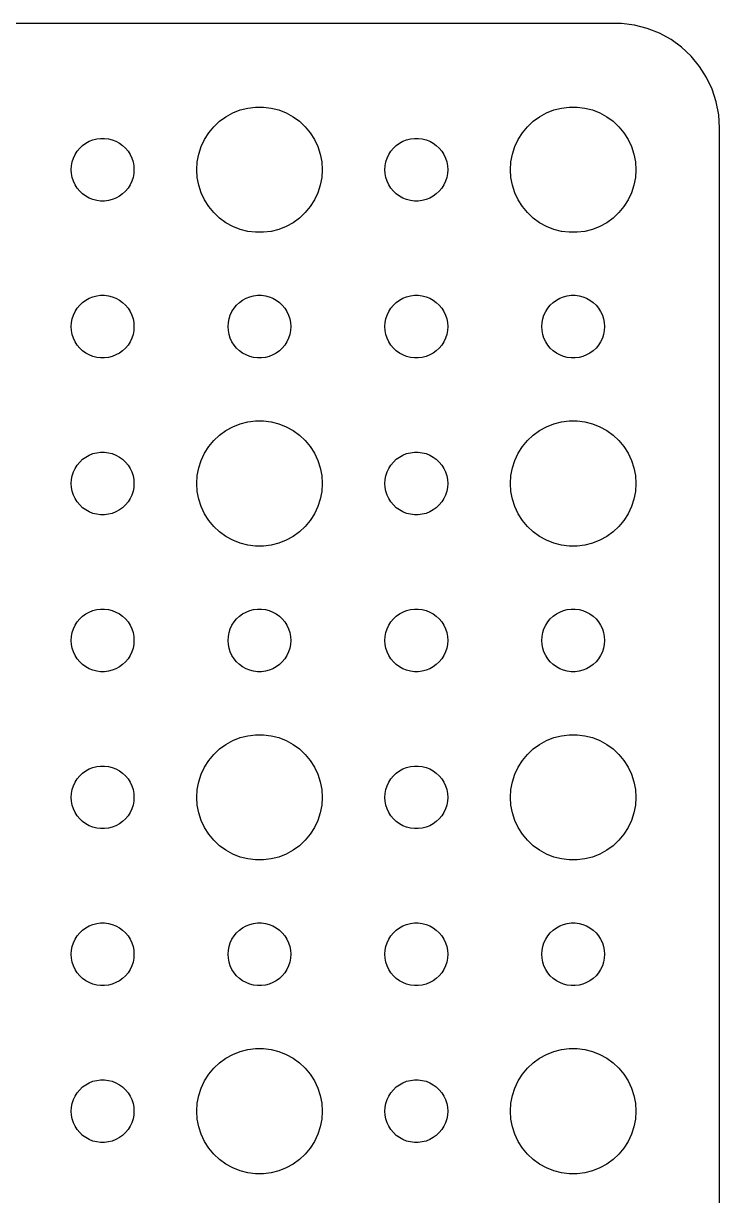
# Model space of a CAD drawing. Header units: metres. Extents: x -134 to 134, y 290 to 736.
# Drawn here: x 101.2 to 134.5, y 680 to 736 of the extents above; entities that cross this region are included whole.
import ezdxf

# ---------------------------------------------------------------- set-up
doc = ezdxf.new("R2010")
doc.units = ezdxf.units.M

msp = doc.modelspace()

# ---------------------------------------------------------------- linework, layer by layer
for p, q in [((129.814, 735.99), (-129.814, 735.99)), ((130.437, 735.911), (129.814, 735.99)), ((131.045, 735.755), (130.437, 735.911)), ((131.629, 735.524), (131.045, 735.755)), ((132.179, 735.222), (131.629, 735.524)), ((132.687, 734.853), (132.179, 735.222)), ((133.145, 734.423), (132.687, 734.853)), ((133.545, 733.939), (133.145, 734.423)), ((133.882, 733.409), (133.545, 733.939)), ((134.149, 732.841), (133.882, 733.409)), ((134.343, 732.243), (134.149, 732.841)), ((134.461, 731.627), (134.343, 732.243)), ((110.893, 731.533), (111.223, 731.714)), ((111.223, 731.714), (111.573, 731.853)), ((111.573, 731.853), (111.938, 731.947)), ((111.938, 731.947), (112.312, 731.994)), ((112.312, 731.994), (112.688, 731.994)), ((112.688, 731.994), (113.062, 731.947)), ((113.062, 731.947), (113.427, 731.853)), ((113.427, 731.853), (113.777, 731.714)), ((113.777, 731.714), (114.107, 731.533)), ((125.893, 731.533), (126.223, 731.714)), ((126.223, 731.714), (126.573, 731.853)), ((126.573, 731.853), (126.938, 731.947)), ((126.938, 731.947), (127.312, 731.994)), ((127.312, 731.994), (127.688, 731.994)), ((127.688, 731.994), (128.062, 731.947)), ((128.062, 731.947), (128.427, 731.853)), ((128.427, 731.853), (128.777, 731.714)), ((128.777, 731.714), (129.107, 731.533)), ((110.313, 731.054), (110.588, 731.312)), ((110.588, 731.312), (110.893, 731.533)), ((114.107, 731.533), (114.412, 731.312)), ((114.412, 731.312), (114.687, 731.054)), ((125.313, 731.054), (125.588, 731.312)), ((125.588, 731.312), (125.893, 731.533)), ((129.107, 731.533), (129.412, 731.312)), ((129.412, 731.312), (129.687, 731.054)), ((134.5, 731), (134.461, 731.627)), ((109.871, 730.445), (110.073, 730.763)), ((110.073, 730.763), (110.313, 731.054)), ((114.687, 731.054), (114.927, 730.763)), ((114.927, 730.763), (115.129, 730.445)), ((124.871, 730.445), (125.073, 730.763)), ((125.073, 730.763), (125.313, 731.054)), ((129.687, 731.054), (129.927, 730.763)), ((129.927, 730.763), (130.129, 730.445)), ((134.5, 637), (134.5, 731)), ((103.786, 729.882), (103.907, 730.027)), ((103.907, 730.027), (104.044, 730.156)), ((104.044, 730.156), (104.196, 730.266)), ((104.196, 730.266), (104.361, 730.357)), ((104.361, 730.357), (104.536, 730.427)), ((104.536, 730.427), (104.719, 730.473)), ((104.719, 730.473), (104.906, 730.497)), ((104.906, 730.497), (105.094, 730.497)), ((105.094, 730.497), (105.281, 730.473)), ((105.281, 730.473), (105.464, 730.427)), ((105.464, 730.427), (105.639, 730.357)), ((105.639, 730.357), (105.804, 730.266)), ((105.804, 730.266), (105.956, 730.156)), ((105.956, 730.156), (106.093, 730.027)), ((106.093, 730.027), (106.214, 729.882)), ((109.594, 729.746), (109.711, 730.104)), ((109.711, 730.104), (109.871, 730.445)), ((115.129, 730.445), (115.289, 730.104)), ((115.289, 730.104), (115.406, 729.746)), ((118.786, 729.882), (118.907, 730.027)), ((118.907, 730.027), (119.044, 730.156)), ((119.044, 730.156), (119.196, 730.266)), ((119.196, 730.266), (119.361, 730.357)), ((119.361, 730.357), (119.536, 730.427)), ((119.536, 730.427), (119.719, 730.473)), ((119.719, 730.473), (119.906, 730.497)), ((119.906, 730.497), (120.094, 730.497)), ((120.094, 730.497), (120.281, 730.473)), ((120.281, 730.473), (120.464, 730.427)), ((120.464, 730.427), (120.639, 730.357)), ((120.639, 730.357), (120.804, 730.266)), ((120.804, 730.266), (120.956, 730.156)), ((120.956, 730.156), (121.093, 730.027)), ((121.093, 730.027), (121.214, 729.882)), ((124.594, 729.746), (124.711, 730.104)), ((124.711, 730.104), (124.871, 730.445)), ((130.129, 730.445), (130.289, 730.104)), ((130.289, 730.104), (130.406, 729.746)), ((103.547, 729.373), (103.605, 729.552)), ((103.605, 729.552), (103.686, 729.723)), ((103.686, 729.723), (103.786, 729.882)), ((106.214, 729.882), (106.314, 729.723)), ((106.314, 729.723), (106.395, 729.552)), ((106.395, 729.552), (106.453, 729.373)), ((109.524, 729.376), (109.594, 729.746)), ((115.406, 729.746), (115.476, 729.376)), ((118.547, 729.373), (118.605, 729.552)), ((118.605, 729.552), (118.686, 729.723)), ((118.686, 729.723), (118.786, 729.882)), ((121.214, 729.882), (121.314, 729.723)), ((121.314, 729.723), (121.395, 729.552)), ((121.395, 729.552), (121.453, 729.373)), ((124.524, 729.376), (124.594, 729.746)), ((130.406, 729.746), (130.476, 729.376)), ((103.5, 729), (103.512, 729.188)), ((103.512, 728.812), (103.5, 729)), ((103.512, 729.188), (103.547, 729.373)), ((106.453, 729.373), (106.488, 729.188)), ((106.488, 729.188), (106.5, 729)), ((106.5, 729), (106.488, 728.812)), ((109.5, 729), (109.524, 729.376)), ((109.524, 728.624), (109.5, 729)), ((115.476, 729.376), (115.5, 729)), ((115.5, 729), (115.476, 728.624)), ((118.5, 729), (118.512, 729.188)), ((118.512, 728.812), (118.5, 729)), ((118.512, 729.188), (118.547, 729.373)), ((121.453, 729.373), (121.488, 729.188)), ((121.488, 729.188), (121.5, 729)), ((121.5, 729), (121.488, 728.812)), ((124.5, 729), (124.524, 729.376)), ((124.524, 728.624), (124.5, 729)), ((130.476, 729.376), (130.5, 729)), ((130.5, 729), (130.476, 728.624)), ((103.547, 728.627), (103.512, 728.812)), ((103.605, 728.448), (103.547, 728.627)), ((103.686, 728.277), (103.605, 728.448)), ((106.395, 728.448), (106.314, 728.277)), ((106.453, 728.627), (106.395, 728.448)), ((106.488, 728.812), (106.453, 728.627)), ((109.594, 728.254), (109.524, 728.624)), ((115.476, 728.624), (115.406, 728.254)), ((118.547, 728.627), (118.512, 728.812)), ((118.605, 728.448), (118.547, 728.627)), ((118.686, 728.277), (118.605, 728.448)), ((121.395, 728.448), (121.314, 728.277)), ((121.453, 728.627), (121.395, 728.448)), ((121.488, 728.812), (121.453, 728.627)), ((124.594, 728.254), (124.524, 728.624)), ((130.476, 728.624), (130.406, 728.254)), ((103.786, 728.118), (103.686, 728.277)), ((103.907, 727.973), (103.786, 728.118)), ((104.044, 727.844), (103.907, 727.973)), ((104.196, 727.734), (104.044, 727.844)), ((105.956, 727.844), (105.804, 727.734)), ((106.093, 727.973), (105.956, 727.844)), ((106.214, 728.118), (106.093, 727.973)), ((106.314, 728.277), (106.214, 728.118)), ((109.711, 727.896), (109.594, 728.254)), ((109.871, 727.555), (109.711, 727.896)), ((115.289, 727.896), (115.129, 727.555)), ((115.406, 728.254), (115.289, 727.896)), ((118.786, 728.118), (118.686, 728.277)), ((118.907, 727.973), (118.786, 728.118)), ((119.044, 727.844), (118.907, 727.973)), ((119.196, 727.734), (119.044, 727.844)), ((120.956, 727.844), (120.804, 727.734)), ((121.093, 727.973), (120.956, 727.844)), ((121.214, 728.118), (121.093, 727.973)), ((121.314, 728.277), (121.214, 728.118)), ((124.711, 727.896), (124.594, 728.254)), ((124.871, 727.555), (124.711, 727.896)), ((130.289, 727.896), (130.129, 727.555)), ((130.406, 728.254), (130.289, 727.896)), ((104.361, 727.643), (104.196, 727.734)), ((104.536, 727.573), (104.361, 727.643)), ((104.719, 727.527), (104.536, 727.573)), ((104.906, 727.503), (104.719, 727.527)), ((105.094, 727.503), (104.906, 727.503)), ((105.281, 727.527), (105.094, 727.503)), ((105.464, 727.573), (105.281, 727.527)), ((105.639, 727.643), (105.464, 727.573)), ((105.804, 727.734), (105.639, 727.643)), ((110.073, 727.237), (109.871, 727.555)), ((110.313, 726.946), (110.073, 727.237)), ((114.927, 727.237), (114.687, 726.946)), ((115.129, 727.555), (114.927, 727.237)), ((119.361, 727.643), (119.196, 727.734)), ((119.536, 727.573), (119.361, 727.643)), ((119.719, 727.527), (119.536, 727.573)), ((119.906, 727.503), (119.719, 727.527)), ((120.094, 727.503), (119.906, 727.503)), ((120.281, 727.527), (120.094, 727.503)), ((120.464, 727.573), (120.281, 727.527)), ((120.639, 727.643), (120.464, 727.573)), ((120.804, 727.734), (120.639, 727.643)), ((125.073, 727.237), (124.871, 727.555)), ((125.313, 726.946), (125.073, 727.237)), ((129.927, 727.237), (129.687, 726.946)), ((130.129, 727.555), (129.927, 727.237)), ((110.588, 726.688), (110.313, 726.946)), ((110.893, 726.467), (110.588, 726.688)), ((114.412, 726.688), (114.107, 726.467)), ((114.687, 726.946), (114.412, 726.688)), ((125.588, 726.688), (125.313, 726.946)), ((125.893, 726.467), (125.588, 726.688)), ((129.412, 726.688), (129.107, 726.467)), ((129.687, 726.946), (129.412, 726.688)), ((111.223, 726.286), (110.893, 726.467)), ((111.573, 726.147), (111.223, 726.286)), ((111.938, 726.053), (111.573, 726.147)), ((113.427, 726.147), (113.062, 726.053)), ((113.777, 726.286), (113.427, 726.147)), ((114.107, 726.467), (113.777, 726.286)), ((126.223, 726.286), (125.893, 726.467)), ((126.573, 726.147), (126.223, 726.286)), ((126.938, 726.053), (126.573, 726.147)), ((128.427, 726.147), (128.062, 726.053)), ((128.777, 726.286), (128.427, 726.147)), ((129.107, 726.467), (128.777, 726.286)), ((112.312, 726.006), (111.938, 726.053)), ((112.688, 726.006), (112.312, 726.006)), ((113.062, 726.053), (112.688, 726.006)), ((127.312, 726.006), (126.938, 726.053)), ((127.688, 726.006), (127.312, 726.006)), ((128.062, 726.053), (127.688, 726.006)), ((104.044, 722.656), (104.196, 722.766)), ((104.196, 722.766), (104.361, 722.857)), ((104.361, 722.857), (104.536, 722.927)), ((104.536, 722.927), (104.719, 722.973)), ((104.719, 722.973), (104.906, 722.997)), ((104.906, 722.997), (105.094, 722.997)), ((105.094, 722.997), (105.281, 722.973)), ((105.281, 722.973), (105.464, 722.927)), ((105.464, 722.927), (105.639, 722.857)), ((105.639, 722.857), (105.804, 722.766)), ((105.804, 722.766), (105.956, 722.656)), ((111.544, 722.656), (111.696, 722.766)), ((111.696, 722.766), (111.861, 722.857)), ((111.861, 722.857), (112.036, 722.927)), ((112.036, 722.927), (112.219, 722.973)), ((112.219, 722.973), (112.406, 722.997)), ((112.406, 722.997), (112.594, 722.997)), ((112.594, 722.997), (112.781, 722.973)), ((112.781, 722.973), (112.964, 722.927)), ((112.964, 722.927), (113.139, 722.857)), ((113.139, 722.857), (113.304, 722.766)), ((113.304, 722.766), (113.456, 722.656)), ((119.044, 722.656), (119.196, 722.766)), ((119.196, 722.766), (119.361, 722.857)), ((119.361, 722.857), (119.536, 722.927)), ((119.536, 722.927), (119.719, 722.973)), ((119.719, 722.973), (119.906, 722.997)), ((119.906, 722.997), (120.094, 722.997)), ((120.094, 722.997), (120.281, 722.973)), ((120.281, 722.973), (120.464, 722.927)), ((120.464, 722.927), (120.639, 722.857)), ((120.639, 722.857), (120.804, 722.766)), ((120.804, 722.766), (120.956, 722.656)), ((126.544, 722.656), (126.696, 722.766)), ((126.696, 722.766), (126.861, 722.857)), ((126.861, 722.857), (127.036, 722.927)), ((127.036, 722.927), (127.219, 722.973)), ((127.219, 722.973), (127.406, 722.997)), ((127.406, 722.997), (127.594, 722.997)), ((127.594, 722.997), (127.781, 722.973)), ((127.781, 722.973), (127.964, 722.927)), ((127.964, 722.927), (128.139, 722.857)), ((128.139, 722.857), (128.304, 722.766)), ((128.304, 722.766), (128.456, 722.656)), ((103.605, 722.052), (103.686, 722.223)), ((103.686, 722.223), (103.786, 722.382)), ((103.786, 722.382), (103.907, 722.527)), ((103.907, 722.527), (104.044, 722.656)), ((105.956, 722.656), (106.093, 722.527)), ((106.093, 722.527), (106.214, 722.382)), ((106.214, 722.382), (106.314, 722.223)), ((106.314, 722.223), (106.395, 722.052)), ((111.105, 722.052), (111.186, 722.223)), ((111.186, 722.223), (111.286, 722.382)), ((111.286, 722.382), (111.407, 722.527)), ((111.407, 722.527), (111.544, 722.656)), ((113.456, 722.656), (113.593, 722.527)), ((113.593, 722.527), (113.714, 722.382)), ((113.714, 722.382), (113.814, 722.223)), ((113.814, 722.223), (113.895, 722.052)), ((118.605, 722.052), (118.686, 722.223)), ((118.686, 722.223), (118.786, 722.382)), ((118.786, 722.382), (118.907, 722.527)), ((118.907, 722.527), (119.044, 722.656)), ((120.956, 722.656), (121.093, 722.527)), ((121.093, 722.527), (121.214, 722.382)), ((121.214, 722.382), (121.314, 722.223)), ((121.314, 722.223), (121.395, 722.052)), ((126.105, 722.052), (126.186, 722.223)), ((126.186, 722.223), (126.286, 722.382)), ((126.286, 722.382), (126.407, 722.527)), ((126.407, 722.527), (126.544, 722.656)), ((128.456, 722.656), (128.593, 722.527)), ((128.593, 722.527), (128.714, 722.382)), ((128.714, 722.382), (128.814, 722.223)), ((128.814, 722.223), (128.895, 722.052)), ((103.5, 721.5), (103.512, 721.688)), ((103.512, 721.688), (103.547, 721.873)), ((103.547, 721.873), (103.605, 722.052)), ((106.395, 722.052), (106.453, 721.873)), ((106.453, 721.873), (106.488, 721.688)), ((106.488, 721.688), (106.5, 721.5)), ((111, 721.5), (111.012, 721.688)), ((111.012, 721.688), (111.047, 721.873)), ((111.047, 721.873), (111.105, 722.052)), ((113.895, 722.052), (113.953, 721.873)), ((113.953, 721.873), (113.988, 721.688)), ((113.988, 721.688), (114, 721.5)), ((118.5, 721.5), (118.512, 721.688)), ((118.512, 721.688), (118.547, 721.873)), ((118.547, 721.873), (118.605, 722.052)), ((121.395, 722.052), (121.453, 721.873)), ((121.453, 721.873), (121.488, 721.688)), ((121.488, 721.688), (121.5, 721.5)), ((126, 721.5), (126.012, 721.688)), ((126.012, 721.688), (126.047, 721.873)), ((126.047, 721.873), (126.105, 722.052)), ((128.895, 722.052), (128.953, 721.873)), ((128.953, 721.873), (128.988, 721.688)), ((128.988, 721.688), (129, 721.5)), ((103.512, 721.312), (103.5, 721.5)), ((103.547, 721.127), (103.512, 721.312)), ((103.605, 720.948), (103.547, 721.127)), ((106.453, 721.127), (106.395, 720.948)), ((106.488, 721.312), (106.453, 721.127)), ((106.5, 721.5), (106.488, 721.312)), ((111.012, 721.312), (111, 721.5)), ((111.047, 721.127), (111.012, 721.312)), ((111.105, 720.948), (111.047, 721.127)), ((113.953, 721.127), (113.895, 720.948)), ((113.988, 721.312), (113.953, 721.127)), ((114, 721.5), (113.988, 721.312)), ((118.512, 721.312), (118.5, 721.5)), ((118.547, 721.127), (118.512, 721.312)), ((118.605, 720.948), (118.547, 721.127)), ((121.453, 721.127), (121.395, 720.948)), ((121.488, 721.312), (121.453, 721.127)), ((121.5, 721.5), (121.488, 721.312)), ((126.012, 721.312), (126, 721.5)), ((126.047, 721.127), (126.012, 721.312)), ((126.105, 720.948), (126.047, 721.127)), ((128.953, 721.127), (128.895, 720.948)), ((128.988, 721.312), (128.953, 721.127)), ((129, 721.5), (128.988, 721.312)), ((103.686, 720.777), (103.605, 720.948)), ((103.786, 720.618), (103.686, 720.777)), ((103.907, 720.473), (103.786, 720.618)), ((104.044, 720.344), (103.907, 720.473)), ((106.093, 720.473), (105.956, 720.344)), ((106.214, 720.618), (106.093, 720.473)), ((106.314, 720.777), (106.214, 720.618)), ((106.395, 720.948), (106.314, 720.777)), ((111.186, 720.777), (111.105, 720.948)), ((111.286, 720.618), (111.186, 720.777)), ((111.407, 720.473), (111.286, 720.618)), ((111.544, 720.344), (111.407, 720.473)), ((113.593, 720.473), (113.456, 720.344)), ((113.714, 720.618), (113.593, 720.473)), ((113.814, 720.777), (113.714, 720.618)), ((113.895, 720.948), (113.814, 720.777)), ((118.686, 720.777), (118.605, 720.948)), ((118.786, 720.618), (118.686, 720.777)), ((118.907, 720.473), (118.786, 720.618)), ((119.044, 720.344), (118.907, 720.473)), ((121.093, 720.473), (120.956, 720.344)), ((121.214, 720.618), (121.093, 720.473)), ((121.314, 720.777), (121.214, 720.618)), ((121.395, 720.948), (121.314, 720.777)), ((126.186, 720.777), (126.105, 720.948)), ((126.286, 720.618), (126.186, 720.777)), ((126.407, 720.473), (126.286, 720.618)), ((126.544, 720.344), (126.407, 720.473)), ((128.593, 720.473), (128.456, 720.344)), ((128.714, 720.618), (128.593, 720.473)), ((128.814, 720.777), (128.714, 720.618)), ((128.895, 720.948), (128.814, 720.777)), ((104.196, 720.234), (104.044, 720.344)), ((104.361, 720.143), (104.196, 720.234)), ((104.536, 720.073), (104.361, 720.143)), ((104.719, 720.027), (104.536, 720.073)), ((104.906, 720.003), (104.719, 720.027)), ((105.094, 720.003), (104.906, 720.003)), ((105.281, 720.027), (105.094, 720.003)), ((105.464, 720.073), (105.281, 720.027)), ((105.639, 720.143), (105.464, 720.073)), ((105.804, 720.234), (105.639, 720.143)), ((105.956, 720.344), (105.804, 720.234)), ((111.696, 720.234), (111.544, 720.344)), ((111.861, 720.143), (111.696, 720.234)), ((112.036, 720.073), (111.861, 720.143)), ((112.219, 720.027), (112.036, 720.073)), ((112.406, 720.003), (112.219, 720.027)), ((112.594, 720.003), (112.406, 720.003)), ((112.781, 720.027), (112.594, 720.003)), ((112.964, 720.073), (112.781, 720.027)), ((113.139, 720.143), (112.964, 720.073)), ((113.304, 720.234), (113.139, 720.143)), ((113.456, 720.344), (113.304, 720.234)), ((119.196, 720.234), (119.044, 720.344)), ((119.361, 720.143), (119.196, 720.234)), ((119.536, 720.073), (119.361, 720.143)), ((119.719, 720.027), (119.536, 720.073)), ((119.906, 720.003), (119.719, 720.027)), ((120.094, 720.003), (119.906, 720.003)), ((120.281, 720.027), (120.094, 720.003)), ((120.464, 720.073), (120.281, 720.027)), ((120.639, 720.143), (120.464, 720.073)), ((120.804, 720.234), (120.639, 720.143)), ((120.956, 720.344), (120.804, 720.234)), ((126.696, 720.234), (126.544, 720.344)), ((126.861, 720.143), (126.696, 720.234)), ((127.036, 720.073), (126.861, 720.143)), ((127.219, 720.027), (127.036, 720.073)), ((127.406, 720.003), (127.219, 720.027)), ((127.594, 720.003), (127.406, 720.003)), ((127.781, 720.027), (127.594, 720.003)), ((127.964, 720.073), (127.781, 720.027)), ((128.139, 720.143), (127.964, 720.073)), ((128.304, 720.234), (128.139, 720.143)), ((128.456, 720.344), (128.304, 720.234)), ((110.893, 716.533), (111.223, 716.714)), ((111.223, 716.714), (111.573, 716.853)), ((111.573, 716.853), (111.938, 716.947)), ((111.938, 716.947), (112.312, 716.994)), ((112.312, 716.994), (112.688, 716.994)), ((112.688, 716.994), (113.062, 716.947)), ((113.062, 716.947), (113.427, 716.853)), ((113.427, 716.853), (113.777, 716.714)), ((113.777, 716.714), (114.107, 716.533)), ((125.893, 716.533), (126.223, 716.714)), ((126.223, 716.714), (126.573, 716.853)), ((126.573, 716.853), (126.938, 716.947)), ((126.938, 716.947), (127.312, 716.994)), ((127.312, 716.994), (127.688, 716.994)), ((127.688, 716.994), (128.062, 716.947)), ((128.062, 716.947), (128.427, 716.853)), ((128.427, 716.853), (128.777, 716.714)), ((128.777, 716.714), (129.107, 716.533)), ((110.073, 715.763), (110.313, 716.054)), ((110.313, 716.054), (110.588, 716.312)), ((110.588, 716.312), (110.893, 716.533)), ((114.107, 716.533), (114.412, 716.312)), ((114.412, 716.312), (114.687, 716.054)), ((114.687, 716.054), (114.927, 715.763)), ((125.073, 715.763), (125.313, 716.054)), ((125.313, 716.054), (125.588, 716.312)), ((125.588, 716.312), (125.893, 716.533)), ((129.107, 716.533), (129.412, 716.312)), ((129.412, 716.312), (129.687, 716.054)), ((129.687, 716.054), (129.927, 715.763)), ((104.361, 715.357), (104.536, 715.427)), ((104.536, 715.427), (104.719, 715.473)), ((104.719, 715.473), (104.906, 715.497)), ((104.906, 715.497), (105.094, 715.497)), ((105.094, 715.497), (105.281, 715.473)), ((105.281, 715.473), (105.464, 715.427)), ((105.464, 715.427), (105.639, 715.357)), ((109.711, 715.104), (109.871, 715.445)), ((109.871, 715.445), (110.073, 715.763)), ((114.927, 715.763), (115.129, 715.445)), ((115.129, 715.445), (115.289, 715.104)), ((119.361, 715.357), (119.536, 715.427)), ((119.536, 715.427), (119.719, 715.473)), ((119.719, 715.473), (119.906, 715.497)), ((119.906, 715.497), (120.094, 715.497)), ((120.094, 715.497), (120.281, 715.473)), ((120.281, 715.473), (120.464, 715.427)), ((120.464, 715.427), (120.639, 715.357)), ((124.711, 715.104), (124.871, 715.445)), ((124.871, 715.445), (125.073, 715.763)), ((129.927, 715.763), (130.129, 715.445)), ((130.129, 715.445), (130.289, 715.104)), ((103.686, 714.723), (103.786, 714.882)), ((103.786, 714.882), (103.907, 715.027)), ((103.907, 715.027), (104.044, 715.156)), ((104.044, 715.156), (104.196, 715.266)), ((104.196, 715.266), (104.361, 715.357)), ((105.639, 715.357), (105.804, 715.266)), ((105.804, 715.266), (105.956, 715.156)), ((105.956, 715.156), (106.093, 715.027)), ((106.093, 715.027), (106.214, 714.882)), ((106.214, 714.882), (106.314, 714.723)), ((109.594, 714.746), (109.711, 715.104)), ((115.289, 715.104), (115.406, 714.746)), ((118.686, 714.723), (118.786, 714.882)), ((118.786, 714.882), (118.907, 715.027)), ((118.907, 715.027), (119.044, 715.156)), ((119.044, 715.156), (119.196, 715.266)), ((119.196, 715.266), (119.361, 715.357)), ((120.639, 715.357), (120.804, 715.266)), ((120.804, 715.266), (120.956, 715.156)), ((120.956, 715.156), (121.093, 715.027)), ((121.093, 715.027), (121.214, 714.882)), ((121.214, 714.882), (121.314, 714.723)), ((124.594, 714.746), (124.711, 715.104)), ((130.289, 715.104), (130.406, 714.746)), ((103.512, 714.188), (103.547, 714.373)), ((103.547, 714.373), (103.605, 714.552)), ((103.605, 714.552), (103.686, 714.723)), ((106.314, 714.723), (106.395, 714.552)), ((106.395, 714.552), (106.453, 714.373)), ((106.453, 714.373), (106.488, 714.188)), ((109.5, 714), (109.524, 714.376)), ((109.524, 714.376), (109.594, 714.746)), ((115.406, 714.746), (115.476, 714.376)), ((115.476, 714.376), (115.5, 714)), ((118.512, 714.188), (118.547, 714.373)), ((118.547, 714.373), (118.605, 714.552)), ((118.605, 714.552), (118.686, 714.723)), ((121.314, 714.723), (121.395, 714.552)), ((121.395, 714.552), (121.453, 714.373)), ((121.453, 714.373), (121.488, 714.188)), ((124.5, 714), (124.524, 714.376)), ((124.524, 714.376), (124.594, 714.746)), ((130.406, 714.746), (130.476, 714.376)), ((130.476, 714.376), (130.5, 714)), ((103.5, 714), (103.512, 714.188)), ((103.512, 713.812), (103.5, 714)), ((103.547, 713.627), (103.512, 713.812)), ((106.488, 713.812), (106.453, 713.627)), ((106.488, 714.188), (106.5, 714)), ((106.5, 714), (106.488, 713.812)), ((109.524, 713.624), (109.5, 714)), ((115.5, 714), (115.476, 713.624)), ((118.5, 714), (118.512, 714.188)), ((118.512, 713.812), (118.5, 714)), ((118.547, 713.627), (118.512, 713.812)), ((121.488, 713.812), (121.453, 713.627)), ((121.488, 714.188), (121.5, 714)), ((121.5, 714), (121.488, 713.812)), ((124.524, 713.624), (124.5, 714)), ((130.5, 714), (130.476, 713.624)), ((103.605, 713.448), (103.547, 713.627)), ((103.686, 713.277), (103.605, 713.448)), ((103.786, 713.118), (103.686, 713.277)), ((106.314, 713.277), (106.214, 713.118)), ((106.395, 713.448), (106.314, 713.277)), ((106.453, 713.627), (106.395, 713.448)), ((109.594, 713.254), (109.524, 713.624)), ((109.711, 712.896), (109.594, 713.254)), ((115.406, 713.254), (115.289, 712.896)), ((115.476, 713.624), (115.406, 713.254)), ((118.605, 713.448), (118.547, 713.627)), ((118.686, 713.277), (118.605, 713.448)), ((118.786, 713.118), (118.686, 713.277)), ((121.314, 713.277), (121.214, 713.118)), ((121.395, 713.448), (121.314, 713.277)), ((121.453, 713.627), (121.395, 713.448)), ((124.594, 713.254), (124.524, 713.624)), ((124.711, 712.896), (124.594, 713.254)), ((130.406, 713.254), (130.289, 712.896)), ((130.476, 713.624), (130.406, 713.254)), ((103.907, 712.973), (103.786, 713.118)), ((104.044, 712.844), (103.907, 712.973)), ((104.196, 712.734), (104.044, 712.844)), ((104.361, 712.643), (104.196, 712.734)), ((104.536, 712.573), (104.361, 712.643)), ((105.639, 712.643), (105.464, 712.573)), ((105.804, 712.734), (105.639, 712.643)), ((105.956, 712.844), (105.804, 712.734)), ((106.093, 712.973), (105.956, 712.844)), ((106.214, 713.118), (106.093, 712.973)), ((109.871, 712.555), (109.711, 712.896)), ((115.289, 712.896), (115.129, 712.555)), ((118.907, 712.973), (118.786, 713.118)), ((119.044, 712.844), (118.907, 712.973)), ((119.196, 712.734), (119.044, 712.844)), ((119.361, 712.643), (119.196, 712.734)), ((119.536, 712.573), (119.361, 712.643)), ((120.639, 712.643), (120.464, 712.573)), ((120.804, 712.734), (120.639, 712.643)), ((120.956, 712.844), (120.804, 712.734)), ((121.093, 712.973), (120.956, 712.844)), ((121.214, 713.118), (121.093, 712.973)), ((124.871, 712.555), (124.711, 712.896)), ((130.289, 712.896), (130.129, 712.555)), ((104.719, 712.527), (104.536, 712.573)), ((104.906, 712.503), (104.719, 712.527)), ((105.094, 712.503), (104.906, 712.503)), ((105.281, 712.527), (105.094, 712.503)), ((105.464, 712.573), (105.281, 712.527)), ((110.073, 712.237), (109.871, 712.555)), ((110.313, 711.946), (110.073, 712.237)), ((114.927, 712.237), (114.687, 711.946)), ((115.129, 712.555), (114.927, 712.237)), ((119.719, 712.527), (119.536, 712.573)), ((119.906, 712.503), (119.719, 712.527)), ((120.094, 712.503), (119.906, 712.503)), ((120.281, 712.527), (120.094, 712.503)), ((120.464, 712.573), (120.281, 712.527)), ((125.073, 712.237), (124.871, 712.555)), ((125.313, 711.946), (125.073, 712.237)), ((129.927, 712.237), (129.687, 711.946)), ((130.129, 712.555), (129.927, 712.237)), ((110.588, 711.688), (110.313, 711.946)), ((110.893, 711.467), (110.588, 711.688)), ((114.412, 711.688), (114.107, 711.467)), ((114.687, 711.946), (114.412, 711.688)), ((125.588, 711.688), (125.313, 711.946)), ((125.893, 711.467), (125.588, 711.688)), ((129.412, 711.688), (129.107, 711.467)), ((129.687, 711.946), (129.412, 711.688)), ((111.223, 711.286), (110.893, 711.467)), ((111.573, 711.147), (111.223, 711.286)), ((111.938, 711.053), (111.573, 711.147)), ((112.312, 711.006), (111.938, 711.053)), ((112.688, 711.006), (112.312, 711.006)), ((113.062, 711.053), (112.688, 711.006)), ((113.427, 711.147), (113.062, 711.053)), ((113.777, 711.286), (113.427, 711.147)), ((114.107, 711.467), (113.777, 711.286)), ((126.223, 711.286), (125.893, 711.467)), ((126.573, 711.147), (126.223, 711.286)), ((126.938, 711.053), (126.573, 711.147)), ((127.312, 711.006), (126.938, 711.053)), ((127.688, 711.006), (127.312, 711.006)), ((128.062, 711.053), (127.688, 711.006)), ((128.427, 711.147), (128.062, 711.053)), ((128.777, 711.286), (128.427, 711.147)), ((129.107, 711.467), (128.777, 711.286)), ((103.907, 707.527), (104.044, 707.656)), ((104.044, 707.656), (104.196, 707.766)), ((104.196, 707.766), (104.361, 707.857)), ((104.361, 707.857), (104.536, 707.927)), ((104.536, 707.927), (104.719, 707.973)), ((104.719, 707.973), (104.906, 707.997)), ((104.906, 707.997), (105.094, 707.997)), ((105.094, 707.997), (105.281, 707.973)), ((105.281, 707.973), (105.464, 707.927)), ((105.464, 707.927), (105.639, 707.857)), ((105.639, 707.857), (105.804, 707.766)), ((105.804, 707.766), (105.956, 707.656)), ((105.956, 707.656), (106.093, 707.527)), ((111.407, 707.527), (111.544, 707.656)), ((111.544, 707.656), (111.696, 707.766)), ((111.696, 707.766), (111.861, 707.857)), ((111.861, 707.857), (112.036, 707.927)), ((112.036, 707.927), (112.219, 707.973)), ((112.219, 707.973), (112.406, 707.997)), ((112.406, 707.997), (112.594, 707.997)), ((112.594, 707.997), (112.781, 707.973)), ((112.781, 707.973), (112.964, 707.927)), ((112.964, 707.927), (113.139, 707.857)), ((113.139, 707.857), (113.304, 707.766)), ((113.304, 707.766), (113.456, 707.656)), ((113.456, 707.656), (113.593, 707.527)), ((118.907, 707.527), (119.044, 707.656)), ((119.044, 707.656), (119.196, 707.766)), ((119.196, 707.766), (119.361, 707.857)), ((119.361, 707.857), (119.536, 707.927)), ((119.536, 707.927), (119.719, 707.973)), ((119.719, 707.973), (119.906, 707.997)), ((119.906, 707.997), (120.094, 707.997)), ((120.094, 707.997), (120.281, 707.973)), ((120.281, 707.973), (120.464, 707.927)), ((120.464, 707.927), (120.639, 707.857)), ((120.639, 707.857), (120.804, 707.766)), ((120.804, 707.766), (120.956, 707.656)), ((120.956, 707.656), (121.093, 707.527)), ((126.407, 707.527), (126.544, 707.656)), ((126.544, 707.656), (126.696, 707.766)), ((126.696, 707.766), (126.861, 707.857)), ((126.861, 707.857), (127.036, 707.927)), ((127.036, 707.927), (127.219, 707.973)), ((127.219, 707.973), (127.406, 707.997)), ((127.406, 707.997), (127.594, 707.997)), ((127.594, 707.997), (127.781, 707.973)), ((127.781, 707.973), (127.964, 707.927)), ((127.964, 707.927), (128.139, 707.857)), ((128.139, 707.857), (128.304, 707.766)), ((128.304, 707.766), (128.456, 707.656)), ((128.456, 707.656), (128.593, 707.527)), ((103.547, 706.873), (103.605, 707.052)), ((103.605, 707.052), (103.686, 707.223)), ((103.686, 707.223), (103.786, 707.382)), ((103.786, 707.382), (103.907, 707.527)), ((106.093, 707.527), (106.214, 707.382)), ((106.214, 707.382), (106.314, 707.223)), ((106.314, 707.223), (106.395, 707.052)), ((106.395, 707.052), (106.453, 706.873)), ((111.047, 706.873), (111.105, 707.052)), ((111.105, 707.052), (111.186, 707.223)), ((111.186, 707.223), (111.286, 707.382)), ((111.286, 707.382), (111.407, 707.527)), ((113.593, 707.527), (113.714, 707.382)), ((113.714, 707.382), (113.814, 707.223)), ((113.814, 707.223), (113.895, 707.052)), ((113.895, 707.052), (113.953, 706.873)), ((118.547, 706.873), (118.605, 707.052)), ((118.605, 707.052), (118.686, 707.223)), ((118.686, 707.223), (118.786, 707.382)), ((118.786, 707.382), (118.907, 707.527)), ((121.093, 707.527), (121.214, 707.382)), ((121.214, 707.382), (121.314, 707.223)), ((121.314, 707.223), (121.395, 707.052)), ((121.395, 707.052), (121.453, 706.873)), ((126.047, 706.873), (126.105, 707.052)), ((126.105, 707.052), (126.186, 707.223)), ((126.186, 707.223), (126.286, 707.382)), ((126.286, 707.382), (126.407, 707.527)), ((128.593, 707.527), (128.714, 707.382)), ((128.714, 707.382), (128.814, 707.223)), ((128.814, 707.223), (128.895, 707.052)), ((128.895, 707.052), (128.953, 706.873)), ((103.5, 706.5), (103.512, 706.688)), ((103.512, 706.312), (103.5, 706.5)), ((103.512, 706.688), (103.547, 706.873)), ((106.453, 706.873), (106.488, 706.688)), ((106.488, 706.688), (106.5, 706.5)), ((106.5, 706.5), (106.488, 706.312)), ((111, 706.5), (111.012, 706.688)), ((111.012, 706.312), (111, 706.5)), ((111.012, 706.688), (111.047, 706.873)), ((113.953, 706.873), (113.988, 706.688)), ((113.988, 706.688), (114, 706.5)), ((114, 706.5), (113.988, 706.312)), ((118.5, 706.5), (118.512, 706.688)), ((118.512, 706.312), (118.5, 706.5)), ((118.512, 706.688), (118.547, 706.873)), ((121.453, 706.873), (121.488, 706.688)), ((121.488, 706.688), (121.5, 706.5)), ((121.5, 706.5), (121.488, 706.312)), ((126, 706.5), (126.012, 706.688)), ((126.012, 706.312), (126, 706.5)), ((126.012, 706.688), (126.047, 706.873)), ((128.953, 706.873), (128.988, 706.688)), ((128.988, 706.688), (129, 706.5)), ((129, 706.5), (128.988, 706.312)), ((103.547, 706.127), (103.512, 706.312)), ((103.605, 705.948), (103.547, 706.127)), ((103.686, 705.777), (103.605, 705.948)), ((106.395, 705.948), (106.314, 705.777)), ((106.453, 706.127), (106.395, 705.948)), ((106.488, 706.312), (106.453, 706.127)), ((111.047, 706.127), (111.012, 706.312)), ((111.105, 705.948), (111.047, 706.127)), ((111.186, 705.777), (111.105, 705.948)), ((113.895, 705.948), (113.814, 705.777)), ((113.953, 706.127), (113.895, 705.948)), ((113.988, 706.312), (113.953, 706.127)), ((118.547, 706.127), (118.512, 706.312)), ((118.605, 705.948), (118.547, 706.127)), ((118.686, 705.777), (118.605, 705.948)), ((121.395, 705.948), (121.314, 705.777)), ((121.453, 706.127), (121.395, 705.948)), ((121.488, 706.312), (121.453, 706.127)), ((126.047, 706.127), (126.012, 706.312)), ((126.105, 705.948), (126.047, 706.127)), ((126.186, 705.777), (126.105, 705.948)), ((128.895, 705.948), (128.814, 705.777)), ((128.953, 706.127), (128.895, 705.948)), ((128.988, 706.312), (128.953, 706.127)), ((103.786, 705.618), (103.686, 705.777)), ((103.907, 705.473), (103.786, 705.618)), ((104.044, 705.344), (103.907, 705.473)), ((104.196, 705.234), (104.044, 705.344)), ((105.956, 705.344), (105.804, 705.234)), ((106.093, 705.473), (105.956, 705.344)), ((106.214, 705.618), (106.093, 705.473)), ((106.314, 705.777), (106.214, 705.618)), ((111.286, 705.618), (111.186, 705.777)), ((111.407, 705.473), (111.286, 705.618)), ((111.544, 705.344), (111.407, 705.473)), ((111.696, 705.234), (111.544, 705.344)), ((113.456, 705.344), (113.304, 705.234)), ((113.593, 705.473), (113.456, 705.344)), ((113.714, 705.618), (113.593, 705.473)), ((113.814, 705.777), (113.714, 705.618)), ((118.786, 705.618), (118.686, 705.777)), ((118.907, 705.473), (118.786, 705.618)), ((119.044, 705.344), (118.907, 705.473)), ((119.196, 705.234), (119.044, 705.344)), ((120.956, 705.344), (120.804, 705.234)), ((121.093, 705.473), (120.956, 705.344)), ((121.214, 705.618), (121.093, 705.473)), ((121.314, 705.777), (121.214, 705.618)), ((126.286, 705.618), (126.186, 705.777)), ((126.407, 705.473), (126.286, 705.618)), ((126.544, 705.344), (126.407, 705.473)), ((126.696, 705.234), (126.544, 705.344)), ((128.456, 705.344), (128.304, 705.234)), ((128.593, 705.473), (128.456, 705.344)), ((128.714, 705.618), (128.593, 705.473)), ((128.814, 705.777), (128.714, 705.618)), ((104.361, 705.143), (104.196, 705.234)), ((104.536, 705.073), (104.361, 705.143)), ((104.719, 705.027), (104.536, 705.073)), ((104.906, 705.003), (104.719, 705.027)), ((105.094, 705.003), (104.906, 705.003)), ((105.281, 705.027), (105.094, 705.003)), ((105.464, 705.073), (105.281, 705.027)), ((105.639, 705.143), (105.464, 705.073)), ((105.804, 705.234), (105.639, 705.143)), ((111.861, 705.143), (111.696, 705.234)), ((112.036, 705.073), (111.861, 705.143)), ((112.219, 705.027), (112.036, 705.073)), ((112.406, 705.003), (112.219, 705.027)), ((112.594, 705.003), (112.406, 705.003)), ((112.781, 705.027), (112.594, 705.003)), ((112.964, 705.073), (112.781, 705.027)), ((113.139, 705.143), (112.964, 705.073)), ((113.304, 705.234), (113.139, 705.143)), ((119.361, 705.143), (119.196, 705.234)), ((119.536, 705.073), (119.361, 705.143)), ((119.719, 705.027), (119.536, 705.073)), ((119.906, 705.003), (119.719, 705.027)), ((120.094, 705.003), (119.906, 705.003)), ((120.281, 705.027), (120.094, 705.003)), ((120.464, 705.073), (120.281, 705.027)), ((120.639, 705.143), (120.464, 705.073)), ((120.804, 705.234), (120.639, 705.143)), ((126.861, 705.143), (126.696, 705.234)), ((127.036, 705.073), (126.861, 705.143)), ((127.219, 705.027), (127.036, 705.073)), ((127.406, 705.003), (127.219, 705.027)), ((127.594, 705.003), (127.406, 705.003)), ((127.781, 705.027), (127.594, 705.003)), ((127.964, 705.073), (127.781, 705.027)), ((128.139, 705.143), (127.964, 705.073)), ((128.304, 705.234), (128.139, 705.143)), ((111.938, 701.947), (112.312, 701.994)), ((112.312, 701.994), (112.688, 701.994)), ((112.688, 701.994), (113.062, 701.947)), ((126.938, 701.947), (127.312, 701.994)), ((127.312, 701.994), (127.688, 701.994)), ((127.688, 701.994), (128.062, 701.947)), ((110.588, 701.312), (110.893, 701.533)), ((110.893, 701.533), (111.223, 701.714)), ((111.223, 701.714), (111.573, 701.853)), ((111.573, 701.853), (111.938, 701.947)), ((113.062, 701.947), (113.427, 701.853)), ((113.427, 701.853), (113.777, 701.714)), ((113.777, 701.714), (114.107, 701.533)), ((114.107, 701.533), (114.412, 701.312)), ((125.588, 701.312), (125.893, 701.533)), ((125.893, 701.533), (126.223, 701.714)), ((126.223, 701.714), (126.573, 701.853)), ((126.573, 701.853), (126.938, 701.947)), ((128.062, 701.947), (128.427, 701.853)), ((128.427, 701.853), (128.777, 701.714)), ((128.777, 701.714), (129.107, 701.533)), ((129.107, 701.533), (129.412, 701.312)), ((110.073, 700.763), (110.313, 701.054)), ((110.313, 701.054), (110.588, 701.312)), ((114.412, 701.312), (114.687, 701.054)), ((114.687, 701.054), (114.927, 700.763)), ((125.073, 700.763), (125.313, 701.054)), ((125.313, 701.054), (125.588, 701.312)), ((129.412, 701.312), (129.687, 701.054)), ((129.687, 701.054), (129.927, 700.763)), ((104.196, 700.266), (104.361, 700.357)), ((104.361, 700.357), (104.536, 700.427)), ((104.536, 700.427), (104.719, 700.473)), ((104.719, 700.473), (104.906, 700.497)), ((104.906, 700.497), (105.094, 700.497)), ((105.094, 700.497), (105.281, 700.473)), ((105.281, 700.473), (105.464, 700.427)), ((105.464, 700.427), (105.639, 700.357)), ((105.639, 700.357), (105.804, 700.266)), ((109.711, 700.104), (109.871, 700.445)), ((109.871, 700.445), (110.073, 700.763)), ((114.927, 700.763), (115.129, 700.445)), ((115.129, 700.445), (115.289, 700.104)), ((119.196, 700.266), (119.361, 700.357)), ((119.361, 700.357), (119.536, 700.427)), ((119.536, 700.427), (119.719, 700.473)), ((119.719, 700.473), (119.906, 700.497)), ((119.906, 700.497), (120.094, 700.497)), ((120.094, 700.497), (120.281, 700.473)), ((120.281, 700.473), (120.464, 700.427)), ((120.464, 700.427), (120.639, 700.357)), ((120.639, 700.357), (120.804, 700.266)), ((124.711, 700.104), (124.871, 700.445)), ((124.871, 700.445), (125.073, 700.763)), ((129.927, 700.763), (130.129, 700.445)), ((130.129, 700.445), (130.289, 700.104)), ((103.686, 699.723), (103.786, 699.882)), ((103.786, 699.882), (103.907, 700.027)), ((103.907, 700.027), (104.044, 700.156)), ((104.044, 700.156), (104.196, 700.266)), ((105.804, 700.266), (105.956, 700.156)), ((105.956, 700.156), (106.093, 700.027)), ((106.093, 700.027), (106.214, 699.882)), ((106.214, 699.882), (106.314, 699.723)), ((109.524, 699.376), (109.594, 699.746)), ((109.594, 699.746), (109.711, 700.104)), ((115.289, 700.104), (115.406, 699.746)), ((115.406, 699.746), (115.476, 699.376)), ((118.686, 699.723), (118.786, 699.882)), ((118.786, 699.882), (118.907, 700.027)), ((118.907, 700.027), (119.044, 700.156)), ((119.044, 700.156), (119.196, 700.266)), ((120.804, 700.266), (120.956, 700.156)), ((120.956, 700.156), (121.093, 700.027)), ((121.093, 700.027), (121.214, 699.882)), ((121.214, 699.882), (121.314, 699.723)), ((124.524, 699.376), (124.594, 699.746)), ((124.594, 699.746), (124.711, 700.104)), ((130.289, 700.104), (130.406, 699.746)), ((130.406, 699.746), (130.476, 699.376)), ((103.5, 699), (103.512, 699.188)), ((103.512, 699.188), (103.547, 699.373)), ((103.547, 699.373), (103.605, 699.552)), ((103.605, 699.552), (103.686, 699.723)), ((106.314, 699.723), (106.395, 699.552)), ((106.395, 699.552), (106.453, 699.373)), ((106.453, 699.373), (106.488, 699.188)), ((106.488, 699.188), (106.5, 699)), ((109.5, 699), (109.524, 699.376)), ((115.476, 699.376), (115.5, 699)), ((118.5, 699), (118.512, 699.188)), ((118.512, 699.188), (118.547, 699.373)), ((118.547, 699.373), (118.605, 699.552)), ((118.605, 699.552), (118.686, 699.723)), ((121.314, 699.723), (121.395, 699.552)), ((121.395, 699.552), (121.453, 699.373)), ((121.453, 699.373), (121.488, 699.188)), ((121.488, 699.188), (121.5, 699)), ((124.5, 699), (124.524, 699.376)), ((130.476, 699.376), (130.5, 699)), ((103.512, 698.812), (103.5, 699)), ((103.547, 698.627), (103.512, 698.812)), ((103.605, 698.448), (103.547, 698.627)), ((106.453, 698.627), (106.395, 698.448)), ((106.488, 698.812), (106.453, 698.627)), ((106.5, 699), (106.488, 698.812)), ((109.524, 698.624), (109.5, 699)), ((109.594, 698.254), (109.524, 698.624)), ((115.476, 698.624), (115.406, 698.254)), ((115.5, 699), (115.476, 698.624)), ((118.512, 698.812), (118.5, 699)), ((118.547, 698.627), (118.512, 698.812)), ((118.605, 698.448), (118.547, 698.627)), ((121.453, 698.627), (121.395, 698.448)), ((121.488, 698.812), (121.453, 698.627)), ((121.5, 699), (121.488, 698.812)), ((124.524, 698.624), (124.5, 699)), ((124.594, 698.254), (124.524, 698.624)), ((130.476, 698.624), (130.406, 698.254)), ((130.5, 699), (130.476, 698.624)), ((103.686, 698.277), (103.605, 698.448)), ((103.786, 698.118), (103.686, 698.277)), ((103.907, 697.973), (103.786, 698.118)), ((106.214, 698.118), (106.093, 697.973)), ((106.314, 698.277), (106.214, 698.118)), ((106.395, 698.448), (106.314, 698.277)), ((109.711, 697.896), (109.594, 698.254)), ((115.406, 698.254), (115.289, 697.896)), ((118.686, 698.277), (118.605, 698.448)), ((118.786, 698.118), (118.686, 698.277)), ((118.907, 697.973), (118.786, 698.118)), ((121.214, 698.118), (121.093, 697.973)), ((121.314, 698.277), (121.214, 698.118)), ((121.395, 698.448), (121.314, 698.277)), ((124.711, 697.896), (124.594, 698.254)), ((130.406, 698.254), (130.289, 697.896)), ((104.044, 697.844), (103.907, 697.973)), ((104.196, 697.734), (104.044, 697.844)), ((104.361, 697.643), (104.196, 697.734)), ((104.536, 697.573), (104.361, 697.643)), ((104.719, 697.527), (104.536, 697.573)), ((104.906, 697.503), (104.719, 697.527)), ((105.094, 697.503), (104.906, 697.503)), ((105.281, 697.527), (105.094, 697.503)), ((105.464, 697.573), (105.281, 697.527)), ((105.639, 697.643), (105.464, 697.573)), ((105.804, 697.734), (105.639, 697.643)), ((105.956, 697.844), (105.804, 697.734)), ((106.093, 697.973), (105.956, 697.844)), ((109.871, 697.555), (109.711, 697.896)), ((110.073, 697.237), (109.871, 697.555)), ((115.129, 697.555), (114.927, 697.237)), ((115.289, 697.896), (115.129, 697.555)), ((119.044, 697.844), (118.907, 697.973)), ((119.196, 697.734), (119.044, 697.844)), ((119.361, 697.643), (119.196, 697.734)), ((119.536, 697.573), (119.361, 697.643)), ((119.719, 697.527), (119.536, 697.573)), ((119.906, 697.503), (119.719, 697.527)), ((120.094, 697.503), (119.906, 697.503)), ((120.281, 697.527), (120.094, 697.503)), ((120.464, 697.573), (120.281, 697.527)), ((120.639, 697.643), (120.464, 697.573)), ((120.804, 697.734), (120.639, 697.643)), ((120.956, 697.844), (120.804, 697.734)), ((121.093, 697.973), (120.956, 697.844)), ((124.871, 697.555), (124.711, 697.896)), ((125.073, 697.237), (124.871, 697.555)), ((130.129, 697.555), (129.927, 697.237)), ((130.289, 697.896), (130.129, 697.555)), ((110.313, 696.946), (110.073, 697.237)), ((110.588, 696.688), (110.313, 696.946)), ((114.687, 696.946), (114.412, 696.688)), ((114.927, 697.237), (114.687, 696.946)), ((125.313, 696.946), (125.073, 697.237)), ((125.588, 696.688), (125.313, 696.946)), ((129.687, 696.946), (129.412, 696.688)), ((129.927, 697.237), (129.687, 696.946)), ((110.893, 696.467), (110.588, 696.688)), ((111.223, 696.286), (110.893, 696.467)), ((114.107, 696.467), (113.777, 696.286)), ((114.412, 696.688), (114.107, 696.467)), ((125.893, 696.467), (125.588, 696.688)), ((126.223, 696.286), (125.893, 696.467)), ((129.107, 696.467), (128.777, 696.286)), ((129.412, 696.688), (129.107, 696.467)), ((111.573, 696.147), (111.223, 696.286)), ((111.938, 696.053), (111.573, 696.147)), ((112.312, 696.006), (111.938, 696.053)), ((112.688, 696.006), (112.312, 696.006)), ((113.062, 696.053), (112.688, 696.006)), ((113.427, 696.147), (113.062, 696.053)), ((113.777, 696.286), (113.427, 696.147)), ((126.573, 696.147), (126.223, 696.286)), ((126.938, 696.053), (126.573, 696.147)), ((127.312, 696.006), (126.938, 696.053)), ((127.688, 696.006), (127.312, 696.006)), ((128.062, 696.053), (127.688, 696.006)), ((128.427, 696.147), (128.062, 696.053)), ((128.777, 696.286), (128.427, 696.147)), ((103.786, 692.382), (103.907, 692.527)), ((103.907, 692.527), (104.044, 692.656)), ((104.044, 692.656), (104.196, 692.766)), ((104.196, 692.766), (104.361, 692.857)), ((104.361, 692.857), (104.536, 692.927)), ((104.536, 692.927), (104.719, 692.973)), ((104.719, 692.973), (104.906, 692.997)), ((104.906, 692.997), (105.094, 692.997)), ((105.094, 692.997), (105.281, 692.973)), ((105.281, 692.973), (105.464, 692.927)), ((105.464, 692.927), (105.639, 692.857)), ((105.639, 692.857), (105.804, 692.766)), ((105.804, 692.766), (105.956, 692.656)), ((105.956, 692.656), (106.093, 692.527)), ((106.093, 692.527), (106.214, 692.382)), ((111.286, 692.382), (111.407, 692.527)), ((111.407, 692.527), (111.544, 692.656)), ((111.544, 692.656), (111.696, 692.766)), ((111.696, 692.766), (111.861, 692.857)), ((111.861, 692.857), (112.036, 692.927)), ((112.036, 692.927), (112.219, 692.973)), ((112.219, 692.973), (112.406, 692.997)), ((112.406, 692.997), (112.594, 692.997)), ((112.594, 692.997), (112.781, 692.973)), ((112.781, 692.973), (112.964, 692.927)), ((112.964, 692.927), (113.139, 692.857)), ((113.139, 692.857), (113.304, 692.766)), ((113.304, 692.766), (113.456, 692.656)), ((113.456, 692.656), (113.593, 692.527)), ((113.593, 692.527), (113.714, 692.382)), ((118.786, 692.382), (118.907, 692.527)), ((118.907, 692.527), (119.044, 692.656)), ((119.044, 692.656), (119.196, 692.766)), ((119.196, 692.766), (119.361, 692.857)), ((119.361, 692.857), (119.536, 692.927)), ((119.536, 692.927), (119.719, 692.973)), ((119.719, 692.973), (119.906, 692.997)), ((119.906, 692.997), (120.094, 692.997)), ((120.094, 692.997), (120.281, 692.973)), ((120.281, 692.973), (120.464, 692.927)), ((120.464, 692.927), (120.639, 692.857)), ((120.639, 692.857), (120.804, 692.766)), ((120.804, 692.766), (120.956, 692.656)), ((120.956, 692.656), (121.093, 692.527)), ((121.093, 692.527), (121.214, 692.382)), ((126.286, 692.382), (126.407, 692.527)), ((126.407, 692.527), (126.544, 692.656)), ((126.544, 692.656), (126.696, 692.766)), ((126.696, 692.766), (126.861, 692.857)), ((126.861, 692.857), (127.036, 692.927)), ((127.036, 692.927), (127.219, 692.973)), ((127.219, 692.973), (127.406, 692.997)), ((127.406, 692.997), (127.594, 692.997)), ((127.594, 692.997), (127.781, 692.973)), ((127.781, 692.973), (127.964, 692.927)), ((127.964, 692.927), (128.139, 692.857)), ((128.139, 692.857), (128.304, 692.766)), ((128.304, 692.766), (128.456, 692.656)), ((128.456, 692.656), (128.593, 692.527)), ((128.593, 692.527), (128.714, 692.382)), ((103.547, 691.873), (103.605, 692.052)), ((103.605, 692.052), (103.686, 692.223)), ((103.686, 692.223), (103.786, 692.382)), ((106.214, 692.382), (106.314, 692.223)), ((106.314, 692.223), (106.395, 692.052)), ((106.395, 692.052), (106.453, 691.873)), ((111.047, 691.873), (111.105, 692.052)), ((111.105, 692.052), (111.186, 692.223)), ((111.186, 692.223), (111.286, 692.382)), ((113.714, 692.382), (113.814, 692.223)), ((113.814, 692.223), (113.895, 692.052)), ((113.895, 692.052), (113.953, 691.873)), ((118.547, 691.873), (118.605, 692.052)), ((118.605, 692.052), (118.686, 692.223)), ((118.686, 692.223), (118.786, 692.382)), ((121.214, 692.382), (121.314, 692.223)), ((121.314, 692.223), (121.395, 692.052)), ((121.395, 692.052), (121.453, 691.873)), ((126.047, 691.873), (126.105, 692.052)), ((126.105, 692.052), (126.186, 692.223)), ((126.186, 692.223), (126.286, 692.382)), ((128.714, 692.382), (128.814, 692.223)), ((128.814, 692.223), (128.895, 692.052)), ((128.895, 692.052), (128.953, 691.873)), ((103.5, 691.5), (103.512, 691.688)), ((103.512, 691.312), (103.5, 691.5)), ((103.512, 691.688), (103.547, 691.873)), ((106.453, 691.873), (106.488, 691.688)), ((106.488, 691.688), (106.5, 691.5)), ((106.5, 691.5), (106.488, 691.312)), ((111, 691.5), (111.012, 691.688)), ((111.012, 691.312), (111, 691.5)), ((111.012, 691.688), (111.047, 691.873)), ((113.953, 691.873), (113.988, 691.688)), ((113.988, 691.688), (114, 691.5)), ((114, 691.5), (113.988, 691.312)), ((118.5, 691.5), (118.512, 691.688)), ((118.512, 691.312), (118.5, 691.5)), ((118.512, 691.688), (118.547, 691.873)), ((121.453, 691.873), (121.488, 691.688)), ((121.488, 691.688), (121.5, 691.5)), ((121.5, 691.5), (121.488, 691.312)), ((126, 691.5), (126.012, 691.688)), ((126.012, 691.312), (126, 691.5)), ((126.012, 691.688), (126.047, 691.873)), ((128.953, 691.873), (128.988, 691.688)), ((128.988, 691.688), (129, 691.5)), ((129, 691.5), (128.988, 691.312)), ((103.547, 691.127), (103.512, 691.312)), ((103.605, 690.948), (103.547, 691.127)), ((103.686, 690.777), (103.605, 690.948)), ((103.786, 690.618), (103.686, 690.777)), ((106.314, 690.777), (106.214, 690.618)), ((106.395, 690.948), (106.314, 690.777)), ((106.453, 691.127), (106.395, 690.948)), ((106.488, 691.312), (106.453, 691.127)), ((111.047, 691.127), (111.012, 691.312)), ((111.105, 690.948), (111.047, 691.127)), ((111.186, 690.777), (111.105, 690.948)), ((111.286, 690.618), (111.186, 690.777)), ((113.814, 690.777), (113.714, 690.618)), ((113.895, 690.948), (113.814, 690.777)), ((113.953, 691.127), (113.895, 690.948)), ((113.988, 691.312), (113.953, 691.127)), ((118.547, 691.127), (118.512, 691.312)), ((118.605, 690.948), (118.547, 691.127)), ((118.686, 690.777), (118.605, 690.948)), ((118.786, 690.618), (118.686, 690.777)), ((121.314, 690.777), (121.214, 690.618)), ((121.395, 690.948), (121.314, 690.777)), ((121.453, 691.127), (121.395, 690.948)), ((121.488, 691.312), (121.453, 691.127)), ((126.047, 691.127), (126.012, 691.312)), ((126.105, 690.948), (126.047, 691.127)), ((126.186, 690.777), (126.105, 690.948)), ((126.286, 690.618), (126.186, 690.777)), ((128.814, 690.777), (128.714, 690.618)), ((128.895, 690.948), (128.814, 690.777)), ((128.953, 691.127), (128.895, 690.948)), ((128.988, 691.312), (128.953, 691.127)), ((103.907, 690.473), (103.786, 690.618)), ((104.044, 690.344), (103.907, 690.473)), ((104.196, 690.234), (104.044, 690.344)), ((104.361, 690.143), (104.196, 690.234)), ((105.804, 690.234), (105.639, 690.143)), ((105.956, 690.344), (105.804, 690.234)), ((106.093, 690.473), (105.956, 690.344)), ((106.214, 690.618), (106.093, 690.473)), ((111.407, 690.473), (111.286, 690.618)), ((111.544, 690.344), (111.407, 690.473)), ((111.696, 690.234), (111.544, 690.344)), ((111.861, 690.143), (111.696, 690.234)), ((113.304, 690.234), (113.139, 690.143)), ((113.456, 690.344), (113.304, 690.234)), ((113.593, 690.473), (113.456, 690.344)), ((113.714, 690.618), (113.593, 690.473)), ((118.907, 690.473), (118.786, 690.618)), ((119.044, 690.344), (118.907, 690.473)), ((119.196, 690.234), (119.044, 690.344)), ((119.361, 690.143), (119.196, 690.234)), ((120.804, 690.234), (120.639, 690.143)), ((120.956, 690.344), (120.804, 690.234)), ((121.093, 690.473), (120.956, 690.344)), ((121.214, 690.618), (121.093, 690.473)), ((126.407, 690.473), (126.286, 690.618)), ((126.544, 690.344), (126.407, 690.473)), ((126.696, 690.234), (126.544, 690.344)), ((126.861, 690.143), (126.696, 690.234)), ((128.304, 690.234), (128.139, 690.143)), ((128.456, 690.344), (128.304, 690.234)), ((128.593, 690.473), (128.456, 690.344)), ((128.714, 690.618), (128.593, 690.473)), ((104.536, 690.073), (104.361, 690.143)), ((104.719, 690.027), (104.536, 690.073)), ((104.906, 690.003), (104.719, 690.027)), ((105.094, 690.003), (104.906, 690.003)), ((105.281, 690.027), (105.094, 690.003)), ((105.464, 690.073), (105.281, 690.027)), ((105.639, 690.143), (105.464, 690.073)), ((112.036, 690.073), (111.861, 690.143)), ((112.219, 690.027), (112.036, 690.073)), ((112.406, 690.003), (112.219, 690.027)), ((112.594, 690.003), (112.406, 690.003)), ((112.781, 690.027), (112.594, 690.003)), ((112.964, 690.073), (112.781, 690.027)), ((113.139, 690.143), (112.964, 690.073)), ((119.536, 690.073), (119.361, 690.143)), ((119.719, 690.027), (119.536, 690.073)), ((119.906, 690.003), (119.719, 690.027)), ((120.094, 690.003), (119.906, 690.003)), ((120.281, 690.027), (120.094, 690.003)), ((120.464, 690.073), (120.281, 690.027)), ((120.639, 690.143), (120.464, 690.073)), ((127.036, 690.073), (126.861, 690.143)), ((127.219, 690.027), (127.036, 690.073)), ((127.406, 690.003), (127.219, 690.027)), ((127.594, 690.003), (127.406, 690.003)), ((127.781, 690.027), (127.594, 690.003)), ((127.964, 690.073), (127.781, 690.027)), ((128.139, 690.143), (127.964, 690.073)), ((111.223, 686.714), (111.573, 686.853)), ((111.573, 686.853), (111.938, 686.947)), ((111.938, 686.947), (112.312, 686.994)), ((112.312, 686.994), (112.688, 686.994)), ((112.688, 686.994), (113.062, 686.947)), ((113.062, 686.947), (113.427, 686.853)), ((113.427, 686.853), (113.777, 686.714)), ((126.223, 686.714), (126.573, 686.853)), ((126.573, 686.853), (126.938, 686.947)), ((126.938, 686.947), (127.312, 686.994)), ((127.312, 686.994), (127.688, 686.994)), ((127.688, 686.994), (128.062, 686.947)), ((128.062, 686.947), (128.427, 686.853)), ((128.427, 686.853), (128.777, 686.714)), ((110.313, 686.054), (110.588, 686.312)), ((110.588, 686.312), (110.893, 686.533)), ((110.893, 686.533), (111.223, 686.714)), ((113.777, 686.714), (114.107, 686.533)), ((114.107, 686.533), (114.412, 686.312)), ((114.412, 686.312), (114.687, 686.054)), ((125.313, 686.054), (125.588, 686.312)), ((125.588, 686.312), (125.893, 686.533)), ((125.893, 686.533), (126.223, 686.714)), ((128.777, 686.714), (129.107, 686.533)), ((129.107, 686.533), (129.412, 686.312)), ((129.412, 686.312), (129.687, 686.054)), ((109.871, 685.445), (110.073, 685.763)), ((110.073, 685.763), (110.313, 686.054)), ((114.687, 686.054), (114.927, 685.763)), ((114.927, 685.763), (115.129, 685.445)), ((124.871, 685.445), (125.073, 685.763)), ((125.073, 685.763), (125.313, 686.054)), ((129.687, 686.054), (129.927, 685.763)), ((129.927, 685.763), (130.129, 685.445)), ((104.044, 685.156), (104.196, 685.266)), ((104.196, 685.266), (104.361, 685.357)), ((104.361, 685.357), (104.536, 685.427)), ((104.536, 685.427), (104.719, 685.473)), ((104.719, 685.473), (104.906, 685.497)), ((104.906, 685.497), (105.094, 685.497)), ((105.094, 685.497), (105.281, 685.473)), ((105.281, 685.473), (105.464, 685.427)), ((105.464, 685.427), (105.639, 685.357)), ((105.639, 685.357), (105.804, 685.266)), ((105.804, 685.266), (105.956, 685.156)), ((109.711, 685.104), (109.871, 685.445)), ((115.129, 685.445), (115.289, 685.104)), ((119.044, 685.156), (119.196, 685.266)), ((119.196, 685.266), (119.361, 685.357)), ((119.361, 685.357), (119.536, 685.427)), ((119.536, 685.427), (119.719, 685.473)), ((119.719, 685.473), (119.906, 685.497)), ((119.906, 685.497), (120.094, 685.497)), ((120.094, 685.497), (120.281, 685.473)), ((120.281, 685.473), (120.464, 685.427)), ((120.464, 685.427), (120.639, 685.357)), ((120.639, 685.357), (120.804, 685.266)), ((120.804, 685.266), (120.956, 685.156)), ((124.711, 685.104), (124.871, 685.445)), ((130.129, 685.445), (130.289, 685.104)), ((103.605, 684.552), (103.686, 684.723)), ((103.686, 684.723), (103.786, 684.882)), ((103.786, 684.882), (103.907, 685.027)), ((103.907, 685.027), (104.044, 685.156)), ((105.956, 685.156), (106.093, 685.027)), ((106.093, 685.027), (106.214, 684.882)), ((106.214, 684.882), (106.314, 684.723)), ((106.314, 684.723), (106.395, 684.552)), ((109.524, 684.376), (109.594, 684.746)), ((109.594, 684.746), (109.711, 685.104)), ((115.289, 685.104), (115.406, 684.746)), ((115.406, 684.746), (115.476, 684.376)), ((118.605, 684.552), (118.686, 684.723)), ((118.686, 684.723), (118.786, 684.882)), ((118.786, 684.882), (118.907, 685.027)), ((118.907, 685.027), (119.044, 685.156)), ((120.956, 685.156), (121.093, 685.027)), ((121.093, 685.027), (121.214, 684.882)), ((121.214, 684.882), (121.314, 684.723)), ((121.314, 684.723), (121.395, 684.552)), ((124.524, 684.376), (124.594, 684.746)), ((124.594, 684.746), (124.711, 685.104)), ((130.289, 685.104), (130.406, 684.746)), ((130.406, 684.746), (130.476, 684.376)), ((103.5, 684), (103.512, 684.188)), ((103.512, 684.188), (103.547, 684.373)), ((103.547, 684.373), (103.605, 684.552)), ((106.395, 684.552), (106.453, 684.373)), ((106.453, 684.373), (106.488, 684.188)), ((106.488, 684.188), (106.5, 684)), ((109.5, 684), (109.524, 684.376)), ((115.476, 684.376), (115.5, 684)), ((118.5, 684), (118.512, 684.188)), ((118.512, 684.188), (118.547, 684.373)), ((118.547, 684.373), (118.605, 684.552)), ((121.395, 684.552), (121.453, 684.373)), ((121.453, 684.373), (121.488, 684.188)), ((121.488, 684.188), (121.5, 684)), ((124.5, 684), (124.524, 684.376)), ((130.476, 684.376), (130.5, 684)), ((103.512, 683.812), (103.5, 684)), ((103.547, 683.627), (103.512, 683.812)), ((103.605, 683.448), (103.547, 683.627)), ((106.453, 683.627), (106.395, 683.448)), ((106.488, 683.812), (106.453, 683.627)), ((106.5, 684), (106.488, 683.812)), ((109.524, 683.624), (109.5, 684)), ((109.594, 683.254), (109.524, 683.624)), ((115.476, 683.624), (115.406, 683.254)), ((115.5, 684), (115.476, 683.624)), ((118.512, 683.812), (118.5, 684)), ((118.547, 683.627), (118.512, 683.812)), ((118.605, 683.448), (118.547, 683.627)), ((121.453, 683.627), (121.395, 683.448)), ((121.488, 683.812), (121.453, 683.627)), ((121.5, 684), (121.488, 683.812)), ((124.524, 683.624), (124.5, 684)), ((124.594, 683.254), (124.524, 683.624)), ((130.476, 683.624), (130.406, 683.254)), ((130.5, 684), (130.476, 683.624)), ((103.686, 683.277), (103.605, 683.448)), ((103.786, 683.118), (103.686, 683.277)), ((103.907, 682.973), (103.786, 683.118)), ((104.044, 682.844), (103.907, 682.973)), ((106.093, 682.973), (105.956, 682.844)), ((106.214, 683.118), (106.093, 682.973)), ((106.314, 683.277), (106.214, 683.118)), ((106.395, 683.448), (106.314, 683.277)), ((109.711, 682.896), (109.594, 683.254)), ((115.406, 683.254), (115.289, 682.896)), ((118.686, 683.277), (118.605, 683.448)), ((118.786, 683.118), (118.686, 683.277)), ((118.907, 682.973), (118.786, 683.118)), ((119.044, 682.844), (118.907, 682.973)), ((121.093, 682.973), (120.956, 682.844)), ((121.214, 683.118), (121.093, 682.973)), ((121.314, 683.277), (121.214, 683.118)), ((121.395, 683.448), (121.314, 683.277)), ((124.711, 682.896), (124.594, 683.254)), ((130.406, 683.254), (130.289, 682.896)), ((104.196, 682.734), (104.044, 682.844)), ((104.361, 682.643), (104.196, 682.734)), ((104.536, 682.573), (104.361, 682.643)), ((104.719, 682.527), (104.536, 682.573)), ((104.906, 682.503), (104.719, 682.527)), ((105.094, 682.503), (104.906, 682.503)), ((105.281, 682.527), (105.094, 682.503)), ((105.464, 682.573), (105.281, 682.527)), ((105.639, 682.643), (105.464, 682.573)), ((105.804, 682.734), (105.639, 682.643)), ((105.956, 682.844), (105.804, 682.734)), ((109.871, 682.555), (109.711, 682.896)), ((110.073, 682.237), (109.871, 682.555)), ((115.129, 682.555), (114.927, 682.237)), ((115.289, 682.896), (115.129, 682.555)), ((119.196, 682.734), (119.044, 682.844)), ((119.361, 682.643), (119.196, 682.734)), ((119.536, 682.573), (119.361, 682.643)), ((119.719, 682.527), (119.536, 682.573)), ((119.906, 682.503), (119.719, 682.527)), ((120.094, 682.503), (119.906, 682.503)), ((120.281, 682.527), (120.094, 682.503)), ((120.464, 682.573), (120.281, 682.527)), ((120.639, 682.643), (120.464, 682.573)), ((120.804, 682.734), (120.639, 682.643)), ((120.956, 682.844), (120.804, 682.734)), ((124.871, 682.555), (124.711, 682.896)), ((125.073, 682.237), (124.871, 682.555)), ((130.129, 682.555), (129.927, 682.237)), ((130.289, 682.896), (130.129, 682.555)), ((110.313, 681.946), (110.073, 682.237)), ((110.588, 681.688), (110.313, 681.946)), ((114.687, 681.946), (114.412, 681.688)), ((114.927, 682.237), (114.687, 681.946)), ((125.313, 681.946), (125.073, 682.237)), ((125.588, 681.688), (125.313, 681.946)), ((129.687, 681.946), (129.412, 681.688)), ((129.927, 682.237), (129.687, 681.946)), ((110.893, 681.467), (110.588, 681.688)), ((111.223, 681.286), (110.893, 681.467)), ((111.573, 681.147), (111.223, 681.286)), ((113.777, 681.286), (113.427, 681.147)), ((114.107, 681.467), (113.777, 681.286)), ((114.412, 681.688), (114.107, 681.467)), ((125.893, 681.467), (125.588, 681.688)), ((126.223, 681.286), (125.893, 681.467)), ((126.573, 681.147), (126.223, 681.286)), ((128.777, 681.286), (128.427, 681.147)), ((129.107, 681.467), (128.777, 681.286)), ((129.412, 681.688), (129.107, 681.467)), ((111.938, 681.053), (111.573, 681.147)), ((112.312, 681.006), (111.938, 681.053)), ((112.688, 681.006), (112.312, 681.006)), ((113.062, 681.053), (112.688, 681.006)), ((113.427, 681.147), (113.062, 681.053)), ((126.938, 681.053), (126.573, 681.147)), ((127.312, 681.006), (126.938, 681.053)), ((127.688, 681.006), (127.312, 681.006)), ((128.062, 681.053), (127.688, 681.006)), ((128.427, 681.147), (128.062, 681.053))]:
    msp.add_line(p, q)

doc.saveas('drawing.dxf')
